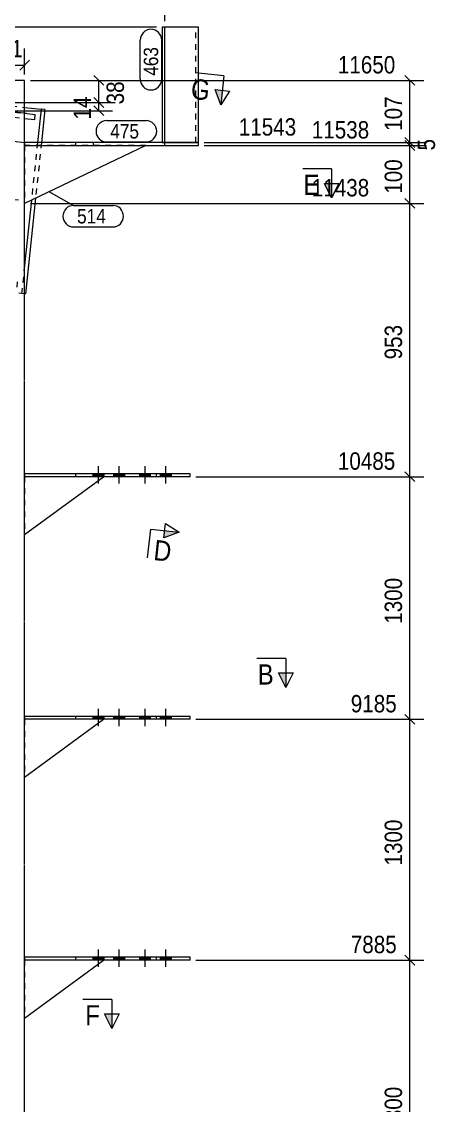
# Model space of a CAD drawing. Header units: millimetres. Extents: x 2 to 825, y 1 to 579.
# Drawn here: x 344.9 to 416.3, y 283.3 to 470.5 of the extents above; entities that cross this region are included whole.
import ezdxf

# ---------------------------------------------------------------- set-up
doc = ezdxf.new("R2010")
doc.units = ezdxf.units.MM
for name, pattern in [('XKITLINE00', [0]), ('XKITLINE01', [4, 1, -1, 1, -1]), ('XKITLINE02', [4, 2, -2]), ('XKITLINE03', [6, 3, -1, 1, -1])]:
    doc.linetypes.add(name, pattern=pattern)
for name, color, linetype, lineweight in [('Bolt', 3, 'Continuous', 0), ('Dimensions', 7, 'Continuous', 0), ('Part', 2, 'Continuous', 0), ('PartMark', 7, 'Continuous', 0), ('Section', 6, 'Continuous', 0)]:
    doc.layers.add(name, color=color, linetype=linetype, lineweight=lineweight)
doc.styles.add('ARIAL', font='ARIAL.TTF')

# ---------------------------------------------------------------- blocks, each defined once
blk = doc.blocks.new('*A11')
at = {"layer": 'Bolt'}
for points in [[(359.01, 350.48), (359.01, 349.98), (357.13, 349.98), (357.13, 350.48)], [(362.58, 350.48), (362.58, 349.98), (360.7, 349.98), (360.7, 350.48)], [(367.06, 350.48), (367.06, 349.98), (365.18, 349.98), (365.18, 350.48)], [(370.63, 350.48), (370.63, 349.98), (368.75, 349.98), (368.75, 350.48)]]:
    blk.add_hatch(color=3, dxfattribs=at).paths.add_polyline_path(points, flags=17)
at = {"layer": 'Bolt', "color": 3, "linetype": 'XKITLINE00', "lineweight": 0}
for p, q in [((358.07, 351.82), (358.07, 348.82)), ((361.64, 351.82), (361.64, 348.82)), ((366.12, 351.82), (366.12, 348.82)), ((369.69, 351.82), (369.69, 348.82)), ((357.13, 350.48), (357.13, 349.98)), ((359.01, 350.48), (359.01, 349.98)), ((360.7, 350.48), (360.7, 349.98)), ((362.58, 350.48), (362.58, 349.98)), ((365.18, 350.48), (365.18, 349.98)), ((367.06, 350.48), (367.06, 349.98)), ((368.75, 350.48), (368.75, 349.98)), ((370.63, 350.48), (370.63, 349.98))]:
    blk.add_line(p, q, dxfattribs=at)
blk = doc.blocks.new('*A14')
at = {"layer": 'Bolt'}
for points in [[(359.01, 392.38), (359.01, 391.88), (357.13, 391.88), (357.13, 392.38)], [(362.58, 392.38), (362.58, 391.88), (360.7, 391.88), (360.7, 392.38)], [(367.06, 392.38), (367.06, 391.88), (365.18, 391.88), (365.18, 392.38)], [(370.63, 392.38), (370.63, 391.88), (368.75, 391.88), (368.75, 392.38)]]:
    blk.add_hatch(color=3, dxfattribs=at).paths.add_polyline_path(points, flags=17)
at = {"layer": 'Bolt', "color": 3, "linetype": 'XKITLINE00', "lineweight": 0}
for p, q in [((358.07, 393.72), (358.07, 390.72)), ((361.64, 393.72), (361.64, 390.72)), ((366.12, 393.72), (366.12, 390.72)), ((369.69, 393.72), (369.69, 390.72)), ((357.13, 392.38), (357.13, 391.88)), ((359.01, 392.38), (359.01, 391.88)), ((360.7, 392.38), (360.7, 391.88)), ((362.58, 392.38), (362.58, 391.88)), ((365.18, 392.38), (365.18, 391.88)), ((367.06, 392.38), (367.06, 391.88)), ((368.75, 392.38), (368.75, 391.88)), ((370.63, 392.38), (370.63, 391.88))]:
    blk.add_line(p, q, dxfattribs=at)
blk = doc.blocks.new('*A18')
at = {"layer": 'Bolt', "color": 3, "linetype": 'XKITLINE02', "lineweight": 0}
for p, q in [((335.39, 450.67), (338.07, 450.39)), ((343.39, 449.82), (346.07, 449.54)), ((334.34, 440.72), (337.02, 440.44)), ((342.34, 439.88), (345.02, 439.6)), ((333.29, 430.78), (335.97, 430.5)), ((341.29, 429.93), (343.97, 429.65))]:
    blk.add_line(p, q, dxfattribs=at)
blk = doc.blocks.new('*A19')
at = {"layer": 'Part', "color": 2, "linetype": 'XKITLINE00', "lineweight": 0}
for p, q in [((345.36, 460.31), (310.36, 460.31)), ((345.36, 408.46), (345.36, 460.31)), ((345.36, 366.88), (345.36, 408.36)), ((345.36, 324.98), (345.36, 366.78)), ((345.36, 274.61), (345.36, 324.88))]:
    blk.add_line(p, q, dxfattribs=at)
blk = doc.blocks.new('*A39')
at = {"layer": 'Part', "color": 2, "linetype": 'XKITLINE00', "lineweight": 0}
blk.add_line((345.36, 298.4), (358.99, 308.4), dxfattribs=at)
at = {"layer": 'Part', "color": 7, "linetype": 'XKITLINE01', "lineweight": 0}
for p, q in [((345.36, 308.4), (345.36, 298.4)), ((358.99, 308.4), (345.36, 308.4))]:
    blk.add_line(p, q, dxfattribs=at)
blk = doc.blocks.new('*A40')
at = {"layer": 'Part', "color": 2, "linetype": 'XKITLINE00', "lineweight": 0}
for p, q in [((373.94, 308.9), (345.36, 308.9)), ((354.21, 308.4), (354.21, 308.9)), ((368.14, 308.4), (368.14, 308.9)), ((373.94, 308.4), (373.94, 308.9)), ((373.94, 308.4), (345.36, 308.4))]:
    blk.add_line(p, q, dxfattribs=at)
at = {"layer": 'Part', "color": 7, "linetype": 'XKITLINE01', "lineweight": 0}
for p, q in [((345.36, 308.9), (345.36, 308.4)), ((345.36, 308.4), (345.36, 308.9)), ((357.27, 308.4), (357.27, 308.9))]:
    blk.add_line(p, q, dxfattribs=at)
blk = doc.blocks.new('*A41')
at = {"layer": 'Part', "color": 2, "linetype": 'XKITLINE00', "lineweight": 0}
blk.add_line((345.36, 339.98), (358.99, 349.98), dxfattribs=at)
at = {"layer": 'Part', "color": 7, "linetype": 'XKITLINE01', "lineweight": 0}
for p, q in [((345.36, 349.98), (345.36, 339.98)), ((358.99, 349.98), (345.36, 349.98))]:
    blk.add_line(p, q, dxfattribs=at)
blk = doc.blocks.new('*A42')
at = {"layer": 'Part', "color": 2, "linetype": 'XKITLINE00', "lineweight": 0}
for p, q in [((373.94, 350.48), (345.36, 350.48)), ((373.94, 349.98), (345.36, 349.98)), ((354.21, 349.98), (354.21, 350.48)), ((368.14, 349.98), (368.14, 350.48)), ((373.94, 349.98), (373.94, 350.48))]:
    blk.add_line(p, q, dxfattribs=at)
at = {"layer": 'Part', "color": 7, "linetype": 'XKITLINE01', "lineweight": 0}
for p, q in [((345.36, 350.48), (345.36, 349.98)), ((345.36, 349.98), (345.36, 350.48)), ((357.27, 349.98), (357.27, 350.48))]:
    blk.add_line(p, q, dxfattribs=at)
blk = doc.blocks.new('*A45')
at = {"layer": 'Part', "color": 2, "linetype": 'XKITLINE00', "lineweight": 0}
blk.add_line((345.36, 381.88), (358.99, 391.88), dxfattribs=at)
at = {"layer": 'Part', "color": 7, "linetype": 'XKITLINE01', "lineweight": 0}
for p, q in [((345.36, 391.88), (345.36, 381.88)), ((358.99, 391.88), (345.36, 391.88))]:
    blk.add_line(p, q, dxfattribs=at)
blk = doc.blocks.new('*A46')
at = {"layer": 'Part', "color": 2, "linetype": 'XKITLINE00', "lineweight": 0}
for p, q in [((373.94, 392.38), (345.36, 392.38)), ((373.94, 391.88), (345.36, 391.88)), ((354.21, 391.88), (354.21, 392.38)), ((368.14, 391.88), (368.14, 392.38)), ((373.94, 391.88), (373.94, 392.38))]:
    blk.add_line(p, q, dxfattribs=at)
at = {"layer": 'Part', "color": 7, "linetype": 'XKITLINE01', "lineweight": 0}
for p, q in [((345.36, 392.38), (345.36, 391.88)), ((345.36, 391.88), (345.36, 392.38)), ((357.27, 391.88), (357.27, 392.38))]:
    blk.add_line(p, q, dxfattribs=at)
blk = doc.blocks.new('*A54')
at = {"layer": 'Part', "color": 2, "linetype": 'XKITLINE00', "lineweight": 0}
for p, q in [((375.37, 469.53), (369.12, 469.53)), ((369.12, 469.53), (369.12, 449.58)), ((369.57, 449.58), (369.57, 469.53)), ((375.37, 449.58), (375.37, 469.53)), ((369.12, 449.58), (375.37, 449.58))]:
    blk.add_line(p, q, dxfattribs=at)
at = {"layer": 'Part', "color": 7, "linetype": 'XKITLINE01', "lineweight": 0}
blk.add_line((374.93, 449.58), (374.93, 469.53), dxfattribs=at)
blk = doc.blocks.new('*A55')
at = {"layer": 'Part', "color": 2, "linetype": 'XKITLINE00', "lineweight": 0}
blk.add_line((366.28, 449.08), (345.36, 439.08), dxfattribs=at)
at = {"layer": 'Part', "color": 7, "linetype": 'XKITLINE01', "lineweight": 0}
for p, q in [((345.36, 449.08), (345.36, 439.08)), ((366.28, 449.08), (345.36, 449.08)), ((366.28, 449.08), (366.28, 449.08)), ((366.28, 449.08), (366.28, 449.08))]:
    blk.add_line(p, q, dxfattribs=at)
blk = doc.blocks.new('*A56')
at = {"layer": 'Part', "color": 2, "linetype": 'XKITLINE00', "lineweight": 0}
for p, q in [((375.37, 449.58), (345.36, 449.58)), ((354.21, 449.08), (354.21, 449.58)), ((369.57, 449.08), (369.57, 449.58)), ((375.37, 449.08), (375.37, 449.58)), ((345.36, 449.08), (375.37, 449.08))]:
    blk.add_line(p, q, dxfattribs=at)
at = {"layer": 'Part', "color": 7, "linetype": 'XKITLINE01', "lineweight": 0}
for p, q in [((345.36, 449.58), (345.36, 449.08)), ((357.27, 449.08), (357.27, 449.58))]:
    blk.add_line(p, q, dxfattribs=at)
blk = doc.blocks.new('*A57')
at = {"layer": 'Part'}
for points in [[(327.82, 455.99), (327.79, 456), (327.77, 456), (327.74, 456), (327.72, 456.01), (327.69, 456.01), (327.67, 456.02), (327.65, 456.03), (327.63, 456.04), (327.6, 456.05), (327.58, 456.06), (327.56, 456.08), (327.54, 456.09), (327.52, 456.11), (327.5, 456.12), (327.49, 456.14), (327.47, 456.16), (327.45, 456.18), (327.44, 456.19), (327.42, 456.21), (327.41, 456.24), (327.4, 456.26), (327.39, 456.28), (327.38, 456.3), (327.37, 456.32), (327.36, 456.35), (327.35, 456.37), (327.35, 456.4), (327.35, 456.42), (327.34, 456.44), (327.34, 456.47), (327.34, 456.49), (327.34, 456.52), (327.34, 456.54), (327.35, 456.57), (327.35, 456.59), (327.35, 456.61), (327.36, 456.64), (327.37, 456.66), (327.38, 456.68), (327.39, 456.71), (327.4, 456.73), (327.41, 456.75), (327.42, 456.77), (327.44, 456.79), (327.45, 456.81), (327.47, 456.83), (327.49, 456.85), (327.5, 456.86), (327.52, 456.88), (327.54, 456.89), (327.56, 456.91), (327.58, 456.92), (327.6, 456.93), (327.63, 456.94), (327.65, 456.95), (327.67, 456.96), (327.69, 456.97), (327.72, 456.98), (327.74, 456.98), (327.77, 456.99), (327.79, 456.99), (327.82, 456.99), (327.84, 456.99), (327.86, 456.99), (327.89, 456.99), (327.91, 456.99), (327.94, 456.98), (327.96, 456.98), (327.98, 456.97), (328.01, 456.96), (328.03, 456.95), (328.05, 456.94), (328.08, 456.93), (328.1, 456.92), (328.12, 456.91), (328.14, 456.89), (328.16, 456.88), (328.18, 456.86), (328.19, 456.85), (328.21, 456.83), (328.23, 456.81), (328.24, 456.79), (328.26, 456.77), (328.27, 456.75), (328.28, 456.73), (328.29, 456.71), (328.3, 456.68), (328.31, 456.66), (328.32, 456.64), (328.32, 456.61), (328.33, 456.59), (328.33, 456.57), (328.34, 456.54), (328.34, 456.52), (328.34, 456.49), (328.34, 456.47), (328.34, 456.44), (328.33, 456.42), (328.33, 456.4), (328.32, 456.37), (328.32, 456.35), (328.31, 456.32), (328.3, 456.3), (328.29, 456.28), (328.28, 456.26), (328.27, 456.24), (328.26, 456.21), (328.24, 456.19), (328.23, 456.18), (328.21, 456.16), (328.19, 456.14), (328.18, 456.12), (328.16, 456.11), (328.14, 456.09), (328.12, 456.08), (328.1, 456.06), (328.08, 456.05), (328.05, 456.04), (328.03, 456.03), (328.01, 456.02), (327.98, 456.01), (327.96, 456.01), (327.94, 456), (327.91, 456), (327.89, 456), (327.86, 455.99), (327.84, 455.99)], [(341.23, 454.58), (341.2, 454.58), (341.18, 454.58), (341.16, 454.59), (341.13, 454.59), (341.11, 454.6), (341.09, 454.61), (341.06, 454.62), (341.04, 454.63), (341.02, 454.64), (341, 454.65), (340.98, 454.66), (340.96, 454.68), (340.94, 454.69), (340.92, 454.71), (340.9, 454.72), (340.88, 454.74), (340.87, 454.76), (340.85, 454.78), (340.84, 454.8), (340.82, 454.82), (340.81, 454.84), (340.8, 454.86), (340.79, 454.89), (340.78, 454.91), (340.78, 454.93), (340.77, 454.96), (340.76, 454.98), (340.76, 455), (340.76, 455.03), (340.75, 455.05), (340.75, 455.08), (340.75, 455.1), (340.76, 455.13), (340.76, 455.15), (340.76, 455.18), (340.77, 455.2), (340.78, 455.22), (340.78, 455.25), (340.79, 455.27), (340.8, 455.29), (340.81, 455.31), (340.82, 455.33), (340.84, 455.36), (340.85, 455.38), (340.87, 455.4), (340.88, 455.41), (340.9, 455.43), (340.92, 455.45), (340.94, 455.46), (340.96, 455.48), (340.98, 455.49), (341, 455.51), (341.02, 455.52), (341.04, 455.53), (341.06, 455.54), (341.09, 455.55), (341.11, 455.56), (341.13, 455.56), (341.16, 455.57), (341.18, 455.57), (341.2, 455.58), (341.23, 455.58), (341.25, 455.58), (341.28, 455.58), (341.3, 455.58), (341.33, 455.57), (341.35, 455.57), (341.38, 455.56), (341.4, 455.56), (341.42, 455.55), (341.45, 455.54), (341.47, 455.53), (341.49, 455.52), (341.51, 455.51), (341.53, 455.49), (341.55, 455.48), (341.57, 455.46), (341.59, 455.45), (341.61, 455.43), (341.62, 455.41), (341.64, 455.4), (341.66, 455.38), (341.67, 455.36), (341.68, 455.33), (341.69, 455.31), (341.71, 455.29), (341.72, 455.27), (341.72, 455.25), (341.73, 455.22), (341.74, 455.2), (341.74, 455.18), (341.75, 455.15), (341.75, 455.13), (341.75, 455.1), (341.75, 455.08), (341.75, 455.05), (341.75, 455.03), (341.75, 455), (341.74, 454.98), (341.74, 454.96), (341.73, 454.93), (341.72, 454.91), (341.72, 454.89), (341.71, 454.86), (341.69, 454.84), (341.68, 454.82), (341.67, 454.8), (341.66, 454.78), (341.64, 454.76), (341.62, 454.74), (341.61, 454.72), (341.59, 454.71), (341.57, 454.69), (341.55, 454.68), (341.53, 454.66), (341.51, 454.65), (341.49, 454.64), (341.47, 454.63), (341.45, 454.62), (341.42, 454.61), (341.4, 454.6), (341.38, 454.59), (341.35, 454.59), (341.33, 454.58), (341.3, 454.58), (341.28, 454.58), (341.25, 454.58)]]:
    blk.add_hatch(color=1, dxfattribs=at).paths.add_polyline_path(points, flags=17)
at = {"layer": 'Part', "color": 7, "linetype": 'XKITLINE01', "lineweight": 0}
for p, q in [((319.61, 456.46), (319.71, 457.35)), ((319.71, 457.35), (345.36, 454.64)), ((319.61, 456.46), (345.36, 453.74)), ((327.6, 455.61), (324.64, 427.57)), ((328.32, 455.54), (325.36, 427.49)), ((333.78, 454.96), (333.87, 455.86)), ((336.3, 454.7), (336.4, 455.59)), ((337.2, 426.24), (340.16, 454.29)), ((340.73, 454.23), (337.78, 426.18)), ((316.56, 427.52), (316.66, 428.41)), ((316.56, 427.52), (344.06, 424.62)), ((316.66, 428.41), (344.15, 425.51)), ((330.73, 426.02), (330.82, 426.92)), ((333.25, 425.76), (333.34, 426.65)), ((344.06, 424.62), (344.15, 425.51))]:
    blk.add_line(p, q, dxfattribs=at)
at = {"layer": 'Part', "color": 1, "linetype": 'XKITLINE03', "lineweight": 0}
blk.add_line((345.71, 454.61), (323.38, 456.96), dxfattribs=at)
at = {"layer": 'Part', "color": 2, "linetype": 'XKITLINE00', "lineweight": 0}
for p, q in [((345.36, 454.64), (347.21, 454.45)), ((345.36, 453.74), (347.11, 453.55)), ((347.11, 453.55), (347.21, 454.45))]:
    blk.add_line(p, q, dxfattribs=at)
at = {"layer": 'Part', "color": 1, "linetype": 'XKITLINE03', "lineweight": 0}
for centre in [(327.84, 456.49), (341.25, 455.08)]:
    blk.add_circle(centre, 0.5, dxfattribs=at)
blk = doc.blocks.new('*A58')
at = {"layer": 'Part', "color": 7, "linetype": 'XKITLINE01', "lineweight": 0}
for p, q in [((329.73, 425.12), (333.09, 456.94)), ((330.4, 425.05), (333.76, 456.87)), ((333.76, 456.87), (333.09, 456.94)), ((333.09, 456.94), (345.36, 455.65)), ((347.59, 449.58), (346.54, 439.64)), ((348.27, 449.58), (347.26, 439.98)), ((345.36, 428.4), (344.84, 423.53)), ((329.73, 425.12), (330.4, 425.05)), ((345.36, 423.47), (329.73, 425.12))]:
    blk.add_line(p, q, dxfattribs=at)
at = {"layer": 'Part', "color": 2, "linetype": 'XKITLINE00', "lineweight": 0}
for p, q in [((345.36, 455.65), (348.2, 455.35)), ((348.2, 455.35), (347.59, 449.58)), ((348.87, 455.28), (348.2, 455.35)), ((348.87, 455.28), (348.27, 449.58)), ((347.26, 439.98), (345.51, 423.46)), ((346.54, 439.64), (345.36, 428.4)), ((345.51, 423.46), (345.36, 423.47))]:
    blk.add_line(p, q, dxfattribs=at)
blk = doc.blocks.new('*A70')
at = {"layer": 'Bolt'}
for points in [[(359.01, 308.9), (359.01, 308.4), (357.13, 308.4), (357.13, 308.9)], [(362.58, 308.9), (362.58, 308.4), (360.7, 308.4), (360.7, 308.9)], [(367.06, 308.9), (367.06, 308.4), (365.18, 308.4), (365.18, 308.9)], [(370.63, 308.9), (370.63, 308.4), (368.75, 308.4), (368.75, 308.9)]]:
    blk.add_hatch(color=3, dxfattribs=at).paths.add_polyline_path(points, flags=17)
at = {"layer": 'Bolt', "color": 3, "linetype": 'XKITLINE00', "lineweight": 0}
for p, q in [((357.13, 308.9), (357.13, 308.4)), ((358.07, 310.24), (358.07, 307.24)), ((359.01, 308.9), (359.01, 308.4)), ((360.7, 308.9), (360.7, 308.4)), ((361.64, 310.24), (361.64, 307.24)), ((362.58, 308.9), (362.58, 308.4)), ((365.18, 308.9), (365.18, 308.4)), ((366.12, 310.24), (366.12, 307.24)), ((367.06, 308.9), (367.06, 308.4)), ((368.75, 308.9), (368.75, 308.4)), ((369.69, 310.24), (369.69, 307.24)), ((370.63, 308.9), (370.63, 308.4))]:
    blk.add_line(p, q, dxfattribs=at)
blk = doc.blocks.new('*A182')
at = {"layer": 'Dimensions', "color": 7, "linetype": 'XKITLINE00', "lineweight": 0}
blk.add_line((368.12, 469.53), (209.72, 469.53), dxfattribs=at)
blk = doc.blocks.new('*A192')
at = {"layer": 'Dimensions', "color": 7, "linetype": 'XKITLINE00', "lineweight": 0}
for p, q in [((411.01, 309.25), (412.71, 307.55)), ((374.94, 308.4), (414.26, 308.4)), ((411.86, 257.71), (411.86, 308.4)), ((411.01, 258.55), (412.71, 256.86)), ((374.94, 257.71), (414.26, 257.71))]:
    blk.add_line(p, q, dxfattribs=at)
at = {"layer": 'Dimensions', "color": 3}
for p in [(411.86, 308.4), (411.86, 257.71)]:
    blk.add_point(p, dxfattribs=at)
at = {"layer": 'Dimensions', "color": 3, "style": 'ARIAL', "width": 0.85}
blk.add_text('7885', height=3, dxfattribs=at).set_placement((401.66, 309.6))
blk.add_text('1300', height=3, rotation=90.0002, dxfattribs=at).set_placement((410.51, 278.6))
blk = doc.blocks.new('*A193')
at = {"layer": 'Dimensions', "color": 7, "linetype": 'XKITLINE00', "lineweight": 0}
for p, q in [((374.94, 349.98), (414.26, 349.98)), ((411.01, 350.83), (412.71, 349.13)), ((411.86, 308.4), (411.86, 349.98)), ((411.01, 309.25), (412.71, 307.55)), ((374.94, 308.4), (414.26, 308.4))]:
    blk.add_line(p, q, dxfattribs=at)
at = {"layer": 'Dimensions', "color": 3}
for p in [(411.86, 349.98), (411.86, 308.4)]:
    blk.add_point(p, dxfattribs=at)
at = {"layer": 'Dimensions', "color": 3, "style": 'ARIAL', "width": 0.85}
blk.add_text('9185', height=3, dxfattribs=at).set_placement((401.66, 351.18))
blk.add_text('1300', height=3, rotation=90.0002, dxfattribs=at).set_placement((410.51, 324.74))
blk = doc.blocks.new('*A194')
at = {"layer": 'Dimensions', "color": 7, "linetype": 'XKITLINE00', "lineweight": 0}
for p, q in [((374.94, 391.88), (414.26, 391.88)), ((411.01, 392.73), (412.71, 391.03)), ((411.86, 349.98), (411.86, 391.88)), ((374.94, 349.98), (414.26, 349.98)), ((411.01, 350.83), (412.71, 349.13))]:
    blk.add_line(p, q, dxfattribs=at)
at = {"layer": 'Dimensions', "color": 3}
for p in [(411.86, 391.88), (411.86, 349.98)]:
    blk.add_point(p, dxfattribs=at)
at = {"layer": 'Dimensions', "color": 3, "style": 'ARIAL', "width": 0.85}
blk.add_text('10485', height=3, dxfattribs=at).set_placement((399.43, 393.08))
blk.add_text('1300', height=3, rotation=90.0002, dxfattribs=at).set_placement((410.51, 366.48))
blk = doc.blocks.new('*A195')
at = {"layer": 'Dimensions', "color": 7, "linetype": 'XKITLINE00', "lineweight": 0}
for p, q in [((411.01, 439.93), (412.71, 438.23)), ((346.36, 439.08), (414.26, 439.08)), ((411.86, 391.88), (411.86, 439.08)), ((374.94, 391.88), (414.26, 391.88)), ((411.01, 392.73), (412.71, 391.03))]:
    blk.add_line(p, q, dxfattribs=at)
at = {"layer": 'Dimensions', "color": 3}
for p in [(411.86, 439.08), (411.86, 391.88)]:
    blk.add_point(p, dxfattribs=at)
at = {"layer": 'Dimensions', "color": 3, "style": 'ARIAL', "width": 0.85}
blk.add_text('11438', height=3, dxfattribs=at).set_placement((394.93, 440.28))
blk.add_text('953', height=3, rotation=90.0002, dxfattribs=at).set_placement((410.51, 412.14))
blk = doc.blocks.new('*A196')
at = {"layer": 'Dimensions', "color": 7, "linetype": 'XKITLINE00', "lineweight": 0}
for p, q in [((411.01, 449.93), (412.71, 448.23)), ((376.37, 449.08), (414.26, 449.08)), ((411.86, 439.08), (411.86, 449.08)), ((411.01, 439.93), (412.71, 438.23)), ((346.36, 439.08), (414.26, 439.08))]:
    blk.add_line(p, q, dxfattribs=at)
at = {"layer": 'Dimensions', "color": 3}
for p in [(411.86, 449.08), (411.86, 439.08)]:
    blk.add_point(p, dxfattribs=at)
at = {"layer": 'Dimensions', "color": 3, "style": 'ARIAL', "width": 0.85}
blk.add_text('11538', height=3, dxfattribs=at).set_placement((394.93, 450.28))
blk.add_text('100', height=3, rotation=90.0002, dxfattribs=at).set_placement((410.51, 440.74))
blk = doc.blocks.new('*A197')
at = {"layer": 'Dimensions', "color": 7, "linetype": 'XKITLINE00', "lineweight": 0}
for p, q in [((376.37, 449.58), (414.71, 449.58)), ((411.01, 450.43), (412.71, 448.73)), ((411.01, 449.93), (412.71, 448.23)), ((411.86, 449.08), (411.86, 449.58)), ((376.37, 449.08), (414.71, 449.08))]:
    blk.add_line(p, q, dxfattribs=at)
at = {"layer": 'Dimensions', "color": 3}
for p in [(411.86, 449.58), (411.86, 449.08)]:
    blk.add_point(p, dxfattribs=at)
at = {"layer": 'Dimensions', "color": 3, "style": 'ARIAL', "width": 0.85}
blk.add_text('11543', height=3, dxfattribs=at).set_placement((382.33, 450.78))
blk.add_text('5', height=3, rotation=90.0002, dxfattribs=at).set_placement((416.21, 448.21))
blk = doc.blocks.new('*A198')
at = {"layer": 'Dimensions', "color": 7, "linetype": 'XKITLINE00', "lineweight": 0}
for p, q in [((411.01, 461.15), (412.71, 459.46)), ((346.36, 460.31), (414.26, 460.31)), ((411.86, 449.58), (411.86, 460.31)), ((376.37, 449.58), (414.26, 449.58)), ((411.01, 450.43), (412.71, 448.73))]:
    blk.add_line(p, q, dxfattribs=at)
at = {"layer": 'Dimensions', "color": 3}
for p in [(411.86, 460.31), (411.86, 449.58)]:
    blk.add_point(p, dxfattribs=at)
at = {"layer": 'Dimensions', "color": 3, "style": 'ARIAL', "width": 0.85}
blk.add_text('11650', height=3, dxfattribs=at).set_placement((399.43, 461.51))
blk.add_text('107', height=3, rotation=90.0002, dxfattribs=at).set_placement((410.51, 451.6))
blk = doc.blocks.new('*A201')
at = {"layer": 'Dimensions', "color": 7, "linetype": 'XKITLINE00', "lineweight": 0}
for p, q in [((327.86, 461.31), (327.86, 486.03)), ((369.57, 470.53), (369.57, 486.03)), ((328.71, 484.03), (327.01, 482.33)), ((327.86, 483.18), (369.57, 483.18)), ((370.42, 484.03), (368.72, 482.33))]:
    blk.add_line(p, q, dxfattribs=at)
at = {"layer": 'Dimensions', "color": 3}
for p in [(327.86, 483.18), (369.57, 483.18)]:
    blk.add_point(p, dxfattribs=at)
at = {"layer": 'Dimensions', "color": 3, "style": 'ARIAL', "width": 0.85}
blk.add_text('417', height=3, dxfattribs=at).set_placement((345.38, 484.53))
blk = doc.blocks.new('*A203')
at = {"layer": 'Section'}
for points in [[(282.04, 468.87), (280.53, 466.51), (280.8, 469)], [(379.5, 458.59), (379.24, 456.1), (378.26, 458.72)]]:
    blk.add_hatch(color=3, dxfattribs=at).paths.add_polyline_path(points, flags=17)
at = {"layer": 'Section', "color": 1, "linetype": 'XKITLINE00', "lineweight": 0}
for p, q in [((281.06, 471.48), (280.53, 466.51)), ((281.06, 471.48), (286.03, 470.96)), ((379.77, 461.07), (374.79, 461.6)), ((379.77, 461.07), (379.24, 456.1))]:
    blk.add_line(p, q, dxfattribs=at)
at = {"layer": 'Section', "color": 3, "linetype": 'XKITLINE00', "lineweight": 0}
for p, q in [((280.53, 466.51), (279.55, 469.13)), ((282.04, 468.87), (279.55, 469.13)), ((280.53, 466.51), (282.04, 468.87)), ((378.26, 458.72), (380.75, 458.45)), ((379.24, 456.1), (378.26, 458.72)), ((380.75, 458.45), (379.24, 456.1))]:
    blk.add_line(p, q, dxfattribs=at)
at = {"layer": 'Section', "color": 7, "style": 'ARIAL', "width": 0.85}
for p in [(282.33, 466.82), (373.94, 457.16)]:
    blk.add_text('G', height=3.5, rotation=-6.0218, dxfattribs=at).set_placement(p)
blk = doc.blocks.new('*A206')
at = {"layer": 'PartMark', "color": 7, "linetype": 'XKITLINE00', "lineweight": 0}
for p, q in [((359.55, 453.38), (366.32, 453.38)), ((359.55, 449.68), (366.32, 449.68))]:
    blk.add_line(p, q, dxfattribs=at)
for centre, start, end in [((359.55, 451.53), 90, 270), ((366.32, 451.53), 270, 90)]:
    blk.add_arc(centre, 1.85, start, end, dxfattribs=at)
at = {"layer": 'PartMark', "color": 3, "style": 'ARIAL', "width": 0.85}
blk.add_text('475', height=2.5, dxfattribs=at).set_placement((360.15, 450.28))
blk = doc.blocks.new('*A207')
at = {"layer": 'PartMark', "color": 7, "linetype": 'XKITLINE00', "lineweight": 0}
for p, q in [((349.57, 441.11), (353.82, 438.71)), ((353.82, 438.71), (360.58, 438.71)), ((353.82, 435.01), (360.58, 435.01))]:
    blk.add_line(p, q, dxfattribs=at)
for centre, start, end in [((353.82, 436.86), 90, 270), ((360.58, 436.86), 270, 90)]:
    blk.add_arc(centre, 1.85, start, end, dxfattribs=at)
at = {"layer": 'PartMark', "color": 3, "style": 'ARIAL', "width": 0.85}
blk.add_text('514', height=2.5, dxfattribs=at).set_placement((354.42, 435.61))
blk = doc.blocks.new('*A208')
at = {"layer": 'PartMark', "color": 7, "linetype": 'XKITLINE00', "lineweight": 0}
for p, q in [((365.32, 460.51), (365.32, 467.28)), ((369.02, 460.51), (369.02, 467.28))]:
    blk.add_line(p, q, dxfattribs=at)
for centre, start, end in [((367.17, 467.28), 0, 180), ((367.17, 460.51), 180, 0)]:
    blk.add_arc(centre, 1.85, start, end, dxfattribs=at)
at = {"layer": 'PartMark', "color": 3, "style": 'ARIAL', "width": 0.85}
blk.add_text('463', height=2.5, rotation=90.0002, dxfattribs=at).set_placement((368.42, 461.11))
blk = doc.blocks.new('*A223')
at = {"layer": 'Section'}
blk.add_hatch(color=3, dxfattribs=at).paths.add_polyline_path([(369.55, 382.56), (372.04, 382.3), (369.42, 381.32)], flags=17)
at = {"layer": 'Section', "color": 3, "linetype": 'XKITLINE00', "lineweight": 0}
for p, q in [((369.42, 381.32), (369.68, 383.81)), ((369.68, 383.81), (372.04, 382.3)), ((372.04, 382.3), (369.42, 381.32))]:
    blk.add_line(p, q, dxfattribs=at)
at = {"layer": 'Section', "color": 1, "linetype": 'XKITLINE00', "lineweight": 0}
for q in [(366.54, 377.85), (372.04, 382.3)]:
    blk.add_line((367.07, 382.83), q, dxfattribs=at)
at = {"layer": 'Section', "color": 7, "style": 'ARIAL', "width": 0.85}
blk.add_text('D', height=3.5, rotation=-6.0218, dxfattribs=at).set_placement((367.51, 377.5))
blk = doc.blocks.new('*A224')
at = {"layer": 'Section'}
for points in [[(287.8, 442.52), (286.55, 440.02), (286.55, 442.52)], [(398.36, 442.52), (398.36, 440.02), (397.11, 442.52)]]:
    blk.add_hatch(color=3, dxfattribs=at).paths.add_polyline_path(points, flags=17)
at = {"layer": 'Section', "color": 1, "linetype": 'XKITLINE00', "lineweight": 0}
for p, q in [((286.55, 445.02), (291.55, 445.02)), ((286.55, 445.02), (286.55, 440.02)), ((398.36, 445.02), (393.36, 445.02)), ((398.36, 445.02), (398.36, 440.02))]:
    blk.add_line(p, q, dxfattribs=at)
at = {"layer": 'Section', "color": 3, "linetype": 'XKITLINE00', "lineweight": 0}
for p, q in [((286.55, 440.02), (285.3, 442.52)), ((287.8, 442.52), (285.3, 442.52)), ((286.55, 440.02), (287.8, 442.52)), ((397.11, 442.52), (399.61, 442.52)), ((398.36, 440.02), (397.11, 442.52)), ((399.61, 442.52), (398.36, 440.02))]:
    blk.add_line(p, q, dxfattribs=at)
at = {"layer": 'Section', "color": 7, "style": 'ARIAL', "width": 0.85}
for p in [(288.3, 440.52), (393.49, 440.52)]:
    blk.add_text('E', height=3.5, dxfattribs=at).set_placement(p)
blk = doc.blocks.new('*A225')
at = {"layer": 'Section'}
for points in [[(296.54, 299.1), (295.29, 296.61), (295.29, 299.1)], [(360.42, 299.1), (360.42, 296.61), (359.17, 299.1)]]:
    blk.add_hatch(color=3, dxfattribs=at).paths.add_polyline_path(points, flags=17)
at = {"layer": 'Section', "color": 1, "linetype": 'XKITLINE00', "lineweight": 0}
for p, q in [((295.29, 301.61), (300.29, 301.61)), ((295.29, 301.61), (295.29, 296.61)), ((360.42, 301.61), (355.42, 301.61)), ((360.42, 301.61), (360.42, 296.61))]:
    blk.add_line(p, q, dxfattribs=at)
at = {"layer": 'Section', "color": 3, "linetype": 'XKITLINE00', "lineweight": 0}
for p, q in [((295.29, 296.61), (294.04, 299.1)), ((296.54, 299.1), (294.04, 299.1)), ((295.29, 296.61), (296.54, 299.1)), ((359.17, 299.1), (361.67, 299.1)), ((360.42, 296.61), (359.17, 299.1)), ((361.67, 299.1), (360.42, 296.61))]:
    blk.add_line(p, q, dxfattribs=at)
at = {"layer": 'Section', "color": 7, "style": 'ARIAL', "width": 0.85}
for p in [(297.04, 297.11), (355.82, 297.11)]:
    blk.add_text('F', height=3.5, dxfattribs=at).set_placement(p)
blk = doc.blocks.new('*A228')
at = {"layer": 'Section'}
for points in [[(294.14, 357.98), (292.89, 355.48), (292.89, 357.98)], [(390.44, 357.98), (390.44, 355.48), (389.19, 357.98)]]:
    blk.add_hatch(color=3, dxfattribs=at).paths.add_polyline_path(points, flags=17)
at = {"layer": 'Section', "color": 1, "linetype": 'XKITLINE00', "lineweight": 0}
for p, q in [((292.89, 360.48), (297.89, 360.48)), ((292.89, 360.48), (292.89, 355.48)), ((390.44, 360.48), (385.44, 360.48)), ((390.44, 360.48), (390.44, 355.48))]:
    blk.add_line(p, q, dxfattribs=at)
at = {"layer": 'Section', "color": 3, "linetype": 'XKITLINE00', "lineweight": 0}
for p, q in [((292.89, 355.48), (291.64, 357.98)), ((294.14, 357.98), (291.64, 357.98)), ((292.89, 355.48), (294.14, 357.98)), ((389.19, 357.98), (391.69, 357.98)), ((390.44, 355.48), (389.19, 357.98)), ((391.69, 357.98), (390.44, 355.48))]:
    blk.add_line(p, q, dxfattribs=at)
at = {"layer": 'Section', "color": 7, "style": 'ARIAL', "width": 0.85}
for p in [(294.64, 355.98), (385.58, 355.98)]:
    blk.add_text('B', height=3.5, dxfattribs=at).set_placement(p)
blk = doc.blocks.new('*A246')
at = {"layer": 'Dimensions', "color": 7, "linetype": 'XKITLINE00', "lineweight": 0}
for p, q in [((341.25, 456.08), (341.25, 465.8)), ((345.36, 461.31), (345.36, 465.8)), ((342.1, 463.8), (340.41, 462.1)), ((341.25, 462.95), (345.36, 462.95)), ((346.21, 463.8), (344.51, 462.1))]:
    blk.add_line(p, q, dxfattribs=at)
at = {"layer": 'Dimensions', "color": 3}
for p in [(341.25, 462.95), (345.36, 462.95)]:
    blk.add_point(p, dxfattribs=at)
at = {"layer": 'Dimensions', "color": 3, "style": 'ARIAL', "width": 0.85}
blk.add_text('41', height=3, dxfattribs=at).set_placement((341.08, 464.3))
blk = doc.blocks.new('*A247')
at = {"layer": 'Dimensions', "color": 7, "linetype": 'XKITLINE00', "lineweight": 0}
for p, q in [((357.31, 457.34), (359.01, 455.64)), ((328.86, 456.49), (360.56, 456.49)), ((342.25, 455.08), (360.56, 455.08)), ((357.31, 455.93), (359.01, 454.23)), ((358.16, 455.08), (358.16, 456.49))]:
    blk.add_line(p, q, dxfattribs=at)
at = {"layer": 'Dimensions', "color": 3}
for p in [(358.16, 456.49), (358.16, 455.08)]:
    blk.add_point(p, dxfattribs=at)
at = {"layer": 'Dimensions', "color": 3, "style": 'ARIAL', "width": 0.85}
blk.add_text('14', height=3, rotation=90.0002, dxfattribs=at).set_placement((356.81, 453.56))
blk = doc.blocks.new('*A248')
at = {"layer": 'Dimensions', "color": 7, "linetype": 'XKITLINE00', "lineweight": 0}
for p, q in [((357.31, 461.15), (359.01, 459.46)), ((346.36, 460.31), (361.01, 460.31)), ((358.16, 456.49), (358.16, 460.31)), ((357.31, 457.34), (359.01, 455.64)), ((328.86, 456.49), (361.01, 456.49))]:
    blk.add_line(p, q, dxfattribs=at)
at = {"layer": 'Dimensions', "color": 3}
for p in [(358.16, 460.31), (358.16, 456.49)]:
    blk.add_point(p, dxfattribs=at)
at = {"layer": 'Dimensions', "color": 3, "style": 'ARIAL', "width": 0.85}
blk.add_text('38', height=3, rotation=90.0002, dxfattribs=at).set_placement((362.51, 456.17))
blk = doc.blocks.new('*A249')
at = {"layer": 'Dimensions', "color": 7, "linetype": 'XKITLINE00', "lineweight": 0}
for p, q in [((223.72, 470.37), (225.41, 468.68)), ((368.12, 469.53), (221.72, 469.53)), ((224.57, 460.31), (224.57, 469.53)), ((223.72, 461.15), (225.41, 459.46)), ((309.36, 460.31), (221.72, 460.31))]:
    blk.add_line(p, q, dxfattribs=at)
at = {"layer": 'Dimensions', "color": 3}
for p in [(224.57, 469.53), (224.57, 460.31)]:
    blk.add_point(p, dxfattribs=at)
at = {"layer": 'Dimensions', "color": 3, "style": 'ARIAL', "width": 0.85}
blk.add_text('92', height=3, rotation=90.0002, dxfattribs=at).set_placement((223.22, 462.69))

msp = doc.modelspace()

# ---------------------------------------------------------------- block references
at = {"lineweight": 0}
for name in ['*A201', '*A182', '*A249', '*A203', '*A208', '*A54', '*A246', '*A198', '*A248', '*A57', '*A247', '*A58', '*A196', '*A206', '*A197', '*A18', '*A56', '*A55', '*A224', '*A195', '*A207', '*A194', '*A14', '*A46', '*A45', '*A223', '*A228', '*A193', '*A11', '*A42', '*A41', '*A192', '*A40', '*A70', '*A39', '*A225']:
    msp.add_blockref(name, (0, 0), dxfattribs=at)
at = {"layer": 'Part', "lineweight": 0}
msp.add_blockref('*A19', (0, 0), dxfattribs=at)

doc.saveas('drawing.dxf')
